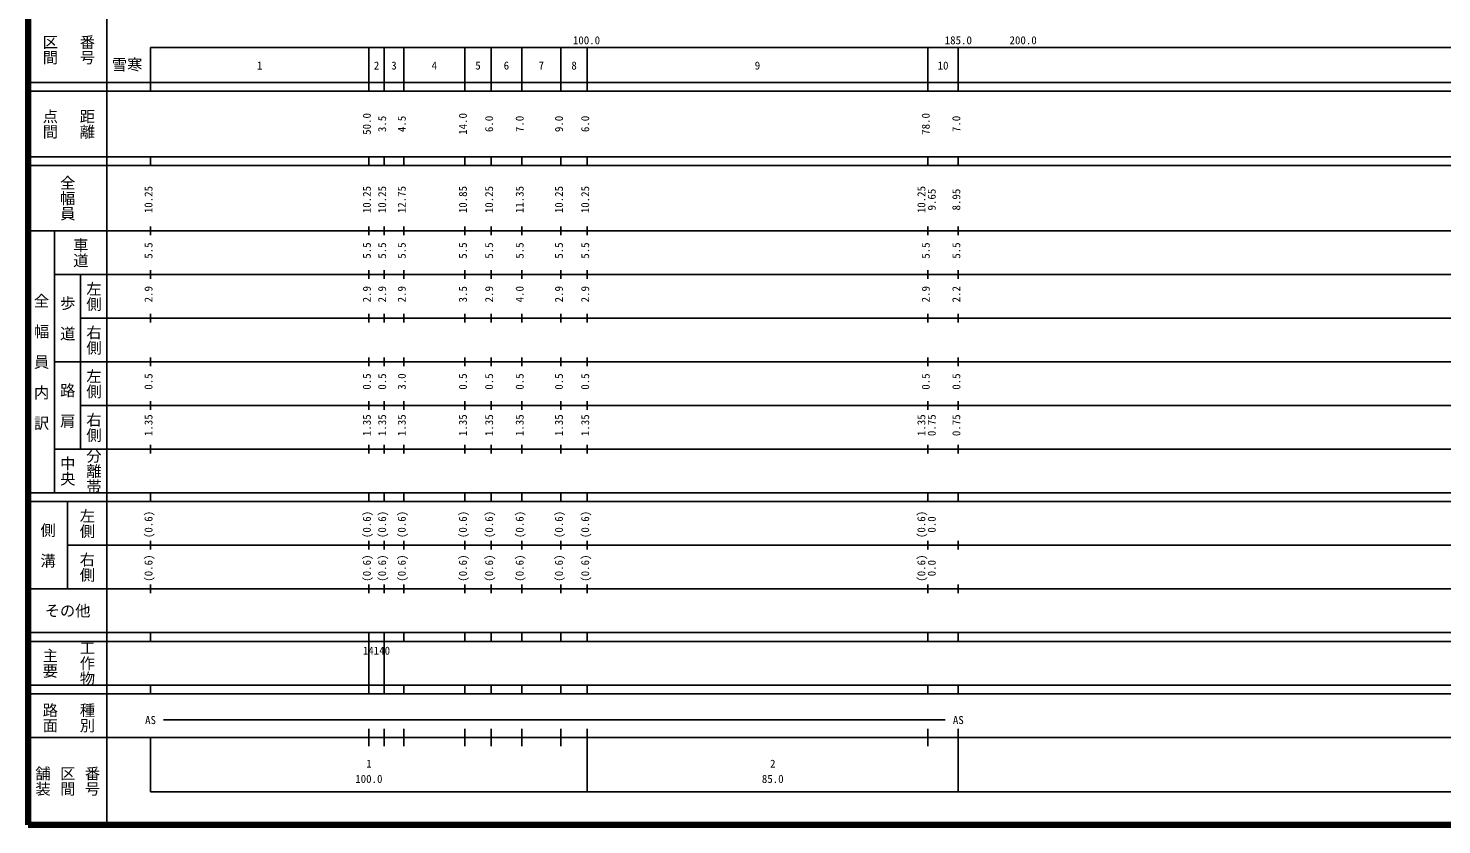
# Model space of a CAD drawing. Units: millimetres on the paper, enlarged 1000 times. Extents: x 40000 to 680000, y 20000 to 380000.
# Drawn here: x 40000 to 363711, y 20000 to 202409 of the extents above; entities that cross this region are included whole.
import ezdxf
from ezdxf.enums import TextEntityAlignment as Align

# ---------------------------------------------------------------- set-up
doc = ezdxf.new("R2010")
doc.units = ezdxf.units.MM
doc.header["$LTSCALE"] = 1000
doc.layers.add('M-TTL', color=2, linetype='Continuous', lineweight=140)
doc.layers.add('M-TTL-BAND', color=7, linetype='Continuous', lineweight=25)
doc.layers.add('M-TTL-TXT', color=7, linetype='Continuous')
doc.styles.add('@ＭＳ ゴシック', font='')
doc.styles.add('ＭＳ ゴシック', font='')
doc.styles.get('@ＭＳ ゴシック').set_extended_font_data('@MS Gothic')
doc.styles.get('ＭＳ ゴシック').set_extended_font_data('MS Gothic')

msp = doc.modelspace()

# ---------------------------------------------------------------- linework, layer by layer
at = {"layer": 'M-TTL'}
for p, q in [((40000, 380000), (40000, 20000)), ((40000, 20000), (680000, 20000))]:
    msp.add_line(p, q, dxfattribs=at)
at = {"layer": 'M-TTL-BAND'}
for p, q in [((58000, 370000), (58000, 20000)), ((68000, 198000), (579000, 198000)), ((68000, 198000), (68000, 188000)), ((118000, 188000), (118000, 198000)), ((121500, 188000), (121500, 198000)), ((126000, 188000), (126000, 198000)), ((140000, 188000), (140000, 198000)), ((146000, 188000), (146000, 198000)), ((153000, 188000), (153000, 198000)), ((162000, 188000), (162000, 198000)), ((168000, 188000), (168000, 198000)), ((246000, 188000), (246000, 198000)), ((253000, 188000), (253000, 198000)), ((40000, 190000), (579000, 190000)), ((40000, 188000), (579000, 188000)), ((40000, 173000), (579000, 173000)), ((68000, 171000), (68000, 173000)), ((118000, 171000), (118000, 173000)), ((121500, 171000), (121500, 173000)), ((126000, 171000), (126000, 173000)), ((140000, 171000), (140000, 173000)), ((146000, 171000), (146000, 173000)), ((153000, 171000), (153000, 173000)), ((162000, 171000), (162000, 173000)), ((168000, 171000), (168000, 173000)), ((246000, 171000), (246000, 173000)), ((253000, 171000), (253000, 173000)), ((40000, 171000), (579000, 171000)), ((40000, 156000), (579000, 156000)), ((46000, 96000), (46000, 156000)), ((68000, 155000), (68000, 157000)), ((118000, 155000), (118000, 157000)), ((121500, 155000), (121500, 157000)), ((126000, 155000), (126000, 157000)), ((140000, 155000), (140000, 157000)), ((146000, 155000), (146000, 157000)), ((153000, 155000), (153000, 157000)), ((162000, 155000), (162000, 157000)), ((168000, 155000), (168000, 157000)), ((246000, 155000), (246000, 157000)), ((253000, 155000), (253000, 157000)), ((46000, 146000), (579000, 146000)), ((52000, 146000), (52000, 106000)), ((68000, 145000), (68000, 147000)), ((118000, 145000), (118000, 147000)), ((121500, 145000), (121500, 147000)), ((126000, 145000), (126000, 147000)), ((140000, 145000), (140000, 147000)), ((146000, 145000), (146000, 147000)), ((153000, 145000), (153000, 147000)), ((162000, 145000), (162000, 147000)), ((168000, 145000), (168000, 147000)), ((246000, 145000), (246000, 147000)), ((253000, 145000), (253000, 147000)), ((52000, 136000), (579000, 136000)), ((68000, 135000), (68000, 137000)), ((118000, 135000), (118000, 137000)), ((121500, 135000), (121500, 137000)), ((126000, 135000), (126000, 137000)), ((140000, 135000), (140000, 137000)), ((146000, 135000), (146000, 137000)), ((153000, 135000), (153000, 137000)), ((162000, 135000), (162000, 137000)), ((168000, 135000), (168000, 137000)), ((246000, 135000), (246000, 137000)), ((253000, 135000), (253000, 137000)), ((68000, 125000), (68000, 127000)), ((118000, 125000), (118000, 127000)), ((121500, 125000), (121500, 127000)), ((126000, 125000), (126000, 127000)), ((140000, 125000), (140000, 127000)), ((146000, 125000), (146000, 127000)), ((153000, 125000), (153000, 127000)), ((162000, 125000), (162000, 127000)), ((168000, 125000), (168000, 127000)), ((246000, 125000), (246000, 127000)), ((253000, 125000), (253000, 127000)), ((46000, 126000), (579000, 126000)), ((68000, 115000), (68000, 117000)), ((118000, 115000), (118000, 117000)), ((121500, 115000), (121500, 117000)), ((126000, 115000), (126000, 117000)), ((140000, 115000), (140000, 117000)), ((146000, 115000), (146000, 117000)), ((153000, 115000), (153000, 117000)), ((162000, 115000), (162000, 117000)), ((168000, 115000), (168000, 117000)), ((246000, 115000), (246000, 117000)), ((253000, 115000), (253000, 117000)), ((52000, 116000), (579000, 116000)), ((68000, 105000), (68000, 107000)), ((118000, 105000), (118000, 107000)), ((121500, 105000), (121500, 107000)), ((126000, 105000), (126000, 107000)), ((140000, 105000), (140000, 107000)), ((146000, 105000), (146000, 107000)), ((153000, 105000), (153000, 107000)), ((162000, 105000), (162000, 107000)), ((168000, 105000), (168000, 107000)), ((246000, 105000), (246000, 107000)), ((253000, 105000), (253000, 107000)), ((46000, 106000), (579000, 106000)), ((40000, 96000), (579000, 96000)), ((40000, 94000), (579000, 94000)), ((49000, 94000), (49000, 74000)), ((68000, 94000), (68000, 96000)), ((118000, 94000), (118000, 96000)), ((121500, 94000), (121500, 96000)), ((126000, 94000), (126000, 96000)), ((140000, 94000), (140000, 96000)), ((146000, 94000), (146000, 96000)), ((153000, 94000), (153000, 96000)), ((162000, 94000), (162000, 96000)), ((168000, 94000), (168000, 96000)), ((246000, 94000), (246000, 96000)), ((253000, 94000), (253000, 96000)), ((68000, 83000), (68000, 85000)), ((118000, 83000), (118000, 85000)), ((121500, 83000), (121500, 85000)), ((126000, 83000), (126000, 85000)), ((140000, 83000), (140000, 85000)), ((146000, 83000), (146000, 85000)), ((153000, 83000), (153000, 85000)), ((162000, 83000), (162000, 85000)), ((168000, 83000), (168000, 85000)), ((246000, 83000), (246000, 85000)), ((253000, 83000), (253000, 85000)), ((49000, 84000), (579000, 84000)), ((68000, 73000), (68000, 75000)), ((118000, 73000), (118000, 75000)), ((121500, 73000), (121500, 75000)), ((126000, 73000), (126000, 75000)), ((140000, 73000), (140000, 75000)), ((146000, 73000), (146000, 75000)), ((153000, 73000), (153000, 75000)), ((162000, 73000), (162000, 75000)), ((168000, 73000), (168000, 75000)), ((246000, 73000), (246000, 75000)), ((253000, 73000), (253000, 75000)), ((40000, 74000), (579000, 74000)), ((40000, 64000), (579000, 64000)), ((40000, 62000), (579000, 62000)), ((68000, 62000), (68000, 64000)), ((118000, 62000), (118000, 64000)), ((118000, 52000), (118000, 62000)), ((121500, 62000), (121500, 64000)), ((121500, 52000), (121500, 62000)), ((126000, 62000), (126000, 64000)), ((140000, 62000), (140000, 64000)), ((146000, 62000), (146000, 64000)), ((153000, 62000), (153000, 64000)), ((162000, 62000), (162000, 64000)), ((168000, 62000), (168000, 64000)), ((246000, 62000), (246000, 64000)), ((253000, 62000), (253000, 64000)), ((40000, 52000), (579000, 52000)), ((68000, 50000), (68000, 52000)), ((118000, 50000), (118000, 52000)), ((121500, 50000), (121500, 52000)), ((126000, 50000), (126000, 52000)), ((140000, 50000), (140000, 52000)), ((146000, 50000), (146000, 52000)), ((153000, 50000), (153000, 52000)), ((162000, 50000), (162000, 52000)), ((168000, 50000), (168000, 52000)), ((246000, 50000), (246000, 52000)), ((253000, 50000), (253000, 52000)), ((40000, 50000), (579000, 50000)), ((71000, 44000), (250000, 44000)), ((40000, 40000), (579000, 40000)), ((68000, 40000), (68000, 27500)), ((118000, 38000), (118000, 42000)), ((121500, 38000), (121500, 42000)), ((126000, 38000), (126000, 42000)), ((140000, 38000), (140000, 42000)), ((146000, 38000), (146000, 42000)), ((153000, 38000), (153000, 42000)), ((162000, 38000), (162000, 42000)), ((168000, 27500), (168000, 42000)), ((246000, 38000), (246000, 42000)), ((253000, 27500), (253000, 42000)), ((68000, 27500), (579000, 27500))]:
    msp.add_line(p, q, dxfattribs=at)

# ---------------------------------------------------------------- texts
at = {"layer": 'M-TTL-BAND', "style": '@ＭＳ ゴシック'}
for s, p in [('番号', (53500, 197500)), ('区間', (45000, 197500)), ('点間', (45000, 180500)), ('距離', (53500, 180500)), ('全幅員', (49000, 163500)), ('車道', (52000, 151000)), ('左側', (55000, 141000)), ('全\u3000幅\u3000員\u3000内\u3000訳', (43000, 126000)), ('歩\u3000道', (49000, 136000)), ('右側', (55000, 131000)), ('左側', (55000, 121000)), ('路\u3000肩', (49000, 116000)), ('右側', (55000, 111000)), ('中央', (49000, 101000)), ('分離帯', (55000, 101000)), ('左側', (53500, 89000)), ('側\u3000溝', (44500, 84000)), ('右側', (53500, 79000)), ('工作物', (53500, 57000)), ('主要', (45000, 57000)), ('路面', (45000, 44500)), ('種別', (53500, 44500)), ('舗装', (43333, 30000)), ('区間', (49000, 30000)), ('番号', (54667, 30000))]:
    msp.add_text(s, height=2566, rotation=270, dxfattribs=at).set_placement(p, align=Align.MIDDLE_CENTER)
at = {"layer": 'M-TTL-BAND', "style": 'ＭＳ ゴシック'}
for s, p in [('100.0', (167844, 198195)), ('185.0', (253000, 198195)), ('200.0', (267844, 198195)), ('1', (93000, 192405)), ('2', (119750, 192405)), ('3', (123750, 192405)), ('4', (133000, 192405)), ('5', (143000, 192405)), ('6', (149500, 192405)), ('7', (157500, 192405)), ('8', (165000, 192405)), ('9', (207000, 192405)), ('10', (249500, 192405)), ('AS', (68000, 42500)), ('AS', (253000, 42500)), ('1', (118000, 32523)), ('2', (210500, 32523)), ('100.0', (118000, 29033)), ('85.0', (210500, 29033))]:
    msp.add_text(s, height=1833, dxfattribs=at).set_placement(p, align=Align.BOTTOM_CENTER)
for s, p in [('50.0', (119000, 180500)), ('3.5', (122500, 180500)), ('4.5', (127000, 180500)), ('14.0', (141000, 180500)), ('6.0', (147000, 180500)), ('7.0', (154000, 180500)), ('9.0', (163000, 180500)), ('6.0', (169000, 180500)), ('78.0', (247000, 180500)), ('7.0', (254000, 180500)), ('10.25', (69000, 163174)), ('10.25', (119000, 163174)), ('10.25', (122500, 163174)), ('12.75', (127000, 163174)), ('10.85', (141000, 163174)), ('10.25', (147000, 163174)), ('11.35', (154000, 163174)), ('10.25', (163000, 163174)), ('10.25', (169000, 163174)), ('10.25', (246000, 163174)), ('9.65', (248370, 163174)), ('8.95', (254000, 163174)), ('5.5', (69000, 151500)), ('5.5', (119000, 151500)), ('5.5', (122500, 151500)), ('5.5', (127000, 151500)), ('5.5', (141000, 151500)), ('5.5', (147000, 151500)), ('5.5', (154000, 151500)), ('5.5', (163000, 151500)), ('5.5', (169000, 151500)), ('5.5', (247000, 151500)), ('5.5', (254000, 151500)), ('2.9', (69000, 141500)), ('2.9', (119000, 141500)), ('2.9', (122500, 141500)), ('2.9', (127000, 141500)), ('3.5', (141000, 141500)), ('2.9', (147000, 141500)), ('4.0', (154000, 141500)), ('2.9', (163000, 141500)), ('2.9', (169000, 141500)), ('2.9', (247000, 141500)), ('2.2', (254000, 141500)), ('0.5', (69000, 121500)), ('0.5', (119000, 121500)), ('0.5', (122500, 121500)), ('3.0', (127000, 121500)), ('0.5', (141000, 121500)), ('0.5', (147000, 121500)), ('0.5', (154000, 121500)), ('0.5', (163000, 121500)), ('0.5', (169000, 121500)), ('0.5', (247000, 121500)), ('0.5', (254000, 121500)), ('1.35', (69000, 111500)), ('1.35', (119000, 111500)), ('1.35', (122500, 111500)), ('1.35', (127000, 111500)), ('1.35', (141000, 111500)), ('1.35', (147000, 111500)), ('1.35', (154000, 111500)), ('1.35', (163000, 111500)), ('1.35', (169000, 111500)), ('1.35', (246000, 111500)), ('0.75', (248370, 111500)), ('0.75', (254000, 111500)), ('(0.6)', (69000, 88764)), ('(0.6)', (119000, 88764)), ('(0.6)', (122500, 88764)), ('(0.6)', (127000, 88764)), ('(0.6)', (141000, 88764)), ('(0.6)', (147000, 88764)), ('(0.6)', (154000, 88764)), ('(0.6)', (163000, 88764)), ('(0.6)', (169000, 88764)), ('(0.6)', (246000, 88764)), ('0.0', (248370, 88764)), ('(0.6)', (69000, 78764)), ('(0.6)', (119000, 78764)), ('(0.6)', (122500, 78764)), ('(0.6)', (127000, 78764)), ('(0.6)', (141000, 78764)), ('(0.6)', (147000, 78764)), ('(0.6)', (154000, 78764)), ('(0.6)', (163000, 78764)), ('(0.6)', (169000, 78764)), ('(0.6)', (246000, 78764)), ('0.0', (248370, 78764))]:
    msp.add_text(s, height=1833, rotation=90, dxfattribs=at).set_placement(p, align=Align.BOTTOM_CENTER)
msp.add_text('その他', height=2566, dxfattribs=at).set_placement((49000, 69000), align=Align.MIDDLE_CENTER)
msp.add_text('14140', height=1833, dxfattribs=at).set_placement((116625, 58405), align=Align.BOTTOM_LEFT)
at = {"layer": 'M-TTL-TXT', "style": 'ＭＳ ゴシック'}
msp.add_text('雪寒', height=2566, dxfattribs=at).set_placement((62623, 194067), align=Align.MIDDLE_CENTER)

doc.saveas('drawing.dxf')
